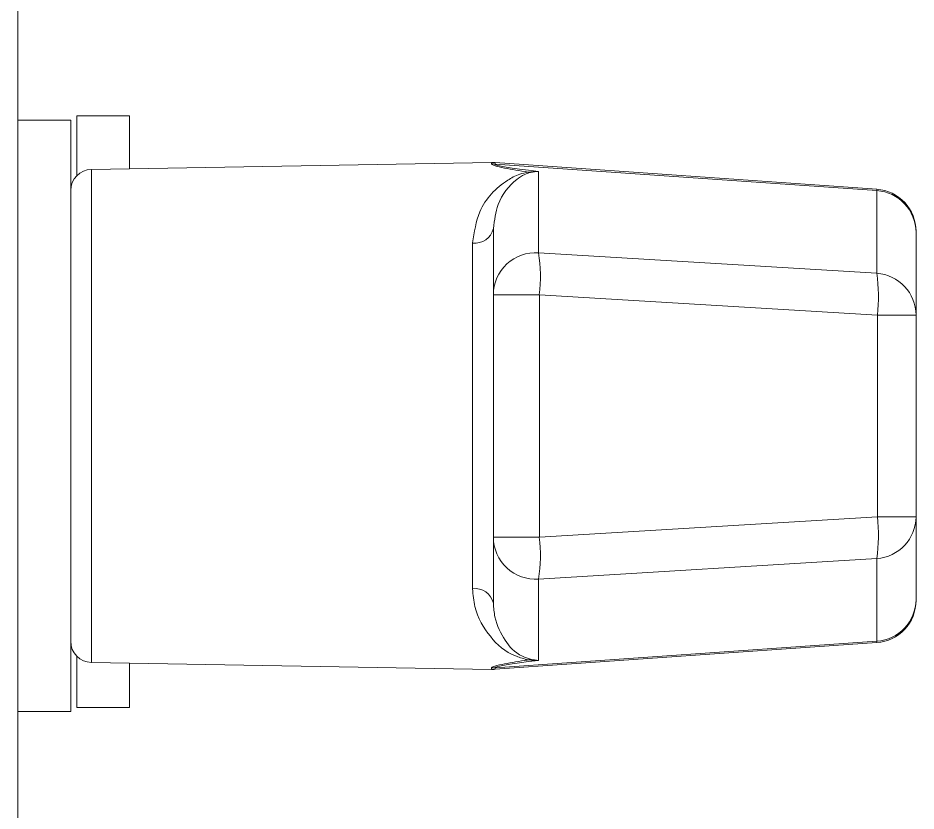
# Model space of a CAD drawing. Extents: x 11 to 120, y 2 to 94.
# Drawn here: x 59.075 to 60.403, y 82.268 to 83.441 of the extents above; entities that cross this region are included whole.
import ezdxf

# ---------------------------------------------------------------- set-up
doc = ezdxf.new("R2010")
doc.units = 0
doc.header["$MEASUREMENT"] = 0
doc.linetypes.add('SLD-Solid', pattern=[0])
doc.layers.add('OBJECT', color=7, linetype='CONTINUOUS')

msp = doc.modelspace()

# ---------------------------------------------------------------- linework, layer by layer
at = {"layer": 'OBJECT', "color": 7, "linetype": 'SLD-Solid', "lineweight": 15}
for p, q in [((59.0745, 82.2334), (59.0745, 83.4834)), ((59.2395, 83.2959), (59.1615, 83.2959)), ((59.1615, 83.2959), (59.1615, 83.2075)), ((59.2395, 83.2959), (59.2395, 83.2178)), ((59.1525, 83.2897), (59.0745, 83.2897)), ((59.1525, 82.4147), (59.1525, 83.2897)), ((59.7748, 83.2271), (59.1832, 83.2168)), ((59.7748, 83.2249), (59.7748, 83.2271)), ((60.3444, 83.1875), (59.7802, 83.227)), ((59.7802, 83.227), (59.7802, 83.2247)), ((59.1832, 83.2168), (59.1832, 82.4875)), ((60.3444, 83.1855), (59.7802, 83.2247)), ((59.8444, 83.2138), (59.8444, 83.0935)), ((60.3444, 83.1855), (60.3444, 83.1875)), ((60.3444, 83.0632), (60.3444, 83.1855)), ((59.7775, 83.0315), (59.7775, 83.1293)), ((60.4025, 83.1252), (60.4025, 83.1235)), ((60.4025, 83.1235), (60.4025, 83.0012)), ((59.7468, 82.5964), (59.7468, 83.108)), ((59.8444, 83.0935), (60.3444, 83.0632)), ((59.7775, 83.0315), (59.8455, 83.0315)), ((59.7775, 82.6728), (59.7775, 83.0315)), ((59.8455, 83.0315), (59.8455, 82.6728)), ((60.3455, 83.0012), (59.8455, 83.0315)), ((60.3455, 82.7031), (60.3455, 83.0012)), ((60.3455, 83.0012), (60.4025, 83.0012)), ((60.4025, 83.0012), (60.4025, 82.7031)), ((59.8455, 82.6728), (60.3455, 82.7031)), ((60.3455, 82.7031), (60.4025, 82.7031)), ((60.4025, 82.7031), (60.4025, 82.5808)), ((59.7775, 82.6728), (59.8455, 82.6728)), ((59.7775, 82.575), (59.7775, 82.6728)), ((60.3444, 82.6412), (59.8444, 82.6108)), ((60.3444, 82.5188), (60.3444, 82.6412)), ((59.8444, 82.6108), (59.8444, 82.4906)), ((60.4025, 82.5808), (60.4025, 82.5791)), ((60.3444, 82.5188), (59.7802, 82.4796)), ((59.7802, 82.4774), (60.3444, 82.5168)), ((60.3444, 82.5168), (60.3444, 82.5188)), ((59.1615, 82.4968), (59.1615, 82.4209)), ((59.1832, 82.4875), (59.7748, 82.4772)), ((59.2395, 82.4866), (59.2395, 82.4209)), ((59.7748, 82.4772), (59.7748, 82.4795)), ((59.7802, 82.4796), (59.7802, 82.4774)), ((59.1615, 82.4209), (59.2395, 82.4209)), ((59.0745, 82.4147), (59.1525, 82.4147))]:
    msp.add_line(p, q, dxfattribs=at)
for centre, radius, start, end in [((59.7759, 83.1646), 0.0625, 86, 91), ((59.1838, 83.1855), 0.0313, 91, 180), ((59.7759, 83.162), 0.0629, 86.0241, 90.994), ((59.8329, 83.222), 0.00986, 246.0724, 266.1666), ((60.34, 83.1252), 0.0625, 0, 86), ((60.3402, 83.1234), 0.0623, 0.1579, 86.1884), ((59.7506, 83.1353), 0.0276, 262.0903, 347.5174), ((59.8398, 83.0313), 0.0623, 85.8442, 179.8097), ((59.6169, 83.0585), 0.2301, 353.2667, 8.7439), ((60.1169, 83.0282), 0.2301, 353.2667, 8.7439), ((60.3402, 83.001), 0.0623, 0.1579, 86.1884), ((60.1169, 82.6761), 0.2301, 351.2561, 6.7333), ((60.3402, 82.7033), 0.0623, 273.8116, 359.8421), ((59.8398, 82.673), 0.0623, 180.1903, 274.1558), ((59.6169, 82.6458), 0.2301, 351.2561, 6.7333), ((59.7506, 82.5691), 0.0276, 12.4826, 97.9097), ((60.3402, 82.581), 0.0623, 273.8116, 359.8421), ((60.34, 82.5791), 0.0625, 274, 0), ((59.1838, 82.5188), 0.0313, 180, 269), ((59.8329, 82.4823), 0.00986, 93.8334, 113.9276), ((59.7759, 82.5423), 0.0629, 269.006, 273.9759), ((59.7759, 82.5397), 0.0625, 269, 274)]:
    msp.add_arc(centre, radius, start, end, dxfattribs=at)
for centre, major_axis, start_param, end_param in [((65.7351, 82.8108), (5.9549, -0.4139), 3.142107, 3.289008), ((65.7351, 82.8935), (5.9549, 0.4139), 2.994177, 3.141079)]:
    msp.add_ellipse(centre, major_axis=major_axis, ratio=0.007395, start_param=start_param, end_param=end_param, dxfattribs=at)
for points, knots in [([(59.7468, 83.108), (59.7493, 83.1241), (59.7555, 83.1642), (59.7859, 83.1939), (59.8123, 83.2089), (59.8247, 83.212), (59.8289, 83.213)], [0, 0, 0, 0, 0.316207, 0.785839, 0.927566, 1, 1, 1, 1]), ([(59.8289, 83.213), (59.8166, 83.2149), (59.7978, 83.2179), (59.7823, 83.2214), (59.7761, 83.2234), (59.7753, 83.2243), (59.7748, 83.2249)], [0, 0, 0, 0, 0.495881, 0.76116, 0.830865, 1, 1, 1, 1]), ([(59.8289, 83.213), (59.8339, 83.2135), (59.8391, 83.2139), (59.8442, 83.2138), (59.8444, 83.2138)], [0, 0, 0, 0, 0.976245, 1, 1, 1, 1]), ([(59.8444, 83.2138), (59.8443, 83.2138), (59.8403, 83.2136), (59.8362, 83.2129), (59.8322, 83.2122)], [0, 0, 0, 0, 0.023654, 1, 1, 1, 1]), ([(59.8322, 83.2122), (59.8294, 83.2113), (59.8205, 83.2085), (59.8036, 83.1959), (59.7834, 83.1729), (59.7792, 83.1417), (59.7775, 83.1293)], [0, 0, 0, 0, 0.064646, 0.203963, 0.682761, 1, 1, 1, 1]), ([(59.8289, 82.4913), (59.8229, 82.493), (59.7971, 82.5002), (59.7725, 82.5238), (59.7498, 82.5598), (59.7475, 82.5874), (59.7468, 82.5964)], [0, 0, 0, 0, 0.109036, 0.471893, 0.829047, 1, 1, 1, 1]), ([(59.7775, 82.575), (59.778, 82.5682), (59.7796, 82.5466), (59.795, 82.5189), (59.8096, 82.5003), (59.8282, 82.4936), (59.8322, 82.4921)], [0, 0, 0, 0, 0.169973, 0.533452, 0.900124, 1, 1, 1, 1]), ([(59.7748, 82.4795), (59.7754, 82.4801), (59.7769, 82.4816), (59.7936, 82.4856), (59.8132, 82.4889), (59.8271, 82.491), (59.8289, 82.4913)], [0, 0, 0, 0, 0.169267, 0.444069, 0.927204, 1, 1, 1, 1]), ([(59.8444, 82.4906), (59.8442, 82.4905), (59.8391, 82.4904), (59.8339, 82.4909), (59.8289, 82.4913)], [0, 0, 0, 0, 0.023755, 1, 1, 1, 1]), ([(59.8322, 82.4921), (59.8362, 82.4914), (59.8403, 82.4907), (59.8443, 82.4906), (59.8444, 82.4906)], [0, 0, 0, 0, 0.976346, 1, 1, 1, 1])]:
    msp.add_open_spline(points, degree=3, knots=knots, dxfattribs=at)

doc.saveas('drawing.dxf')
